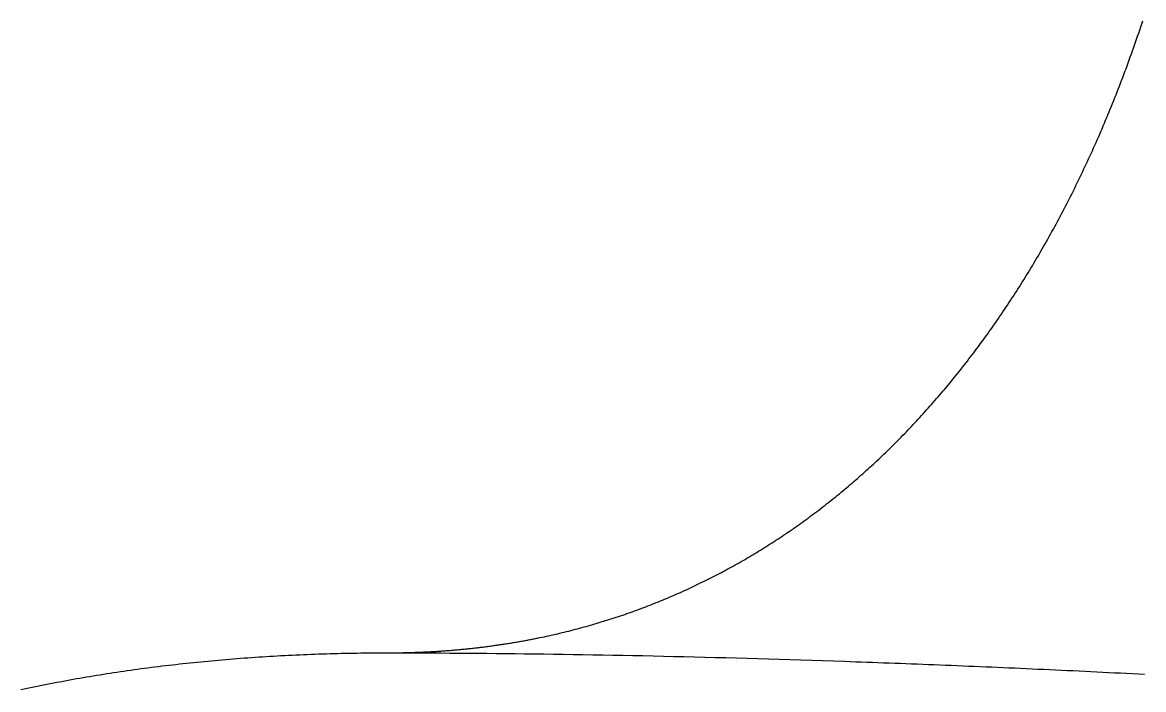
# Model space of a CAD drawing. Extents: x -14 to 314, y -178 to 13.
# Drawn here: x -1.62 to 10.5, y -113.9 to -106.69 of the extents above; entities that cross this region are included whole.
import ezdxf

# ---------------------------------------------------------------- set-up
doc = ezdxf.new("R2010")
doc.units = 0
doc.layers.add('BLACK', color=7, linetype='CONTINUOUS')

msp = doc.modelspace()

# ---------------------------------------------------------------- linework, layer by layer
at = {"layer": 'BLACK', "linetype": 'CONTINUOUS'}
for p, q in [((10.480403, -106.702913), (10.491227, -106.670099)), ((10.4365, -106.833453), (10.447566, -106.800925)), ((10.447566, -106.800925), (10.458572, -106.768326)), ((10.458572, -106.768326), (10.469518, -106.735655)), ((10.469518, -106.735655), (10.480403, -106.702913)), ((10.391639, -106.962841), (10.402944, -106.930603)), ((10.402944, -106.930603), (10.414189, -106.898292)), ((10.414189, -106.898292), (10.425374, -106.865909)), ((10.425374, -106.865909), (10.4365, -106.833453)), ((10.357373, -107.059116), (10.368854, -107.027098)), ((10.368854, -107.027098), (10.380276, -106.995006)), ((10.380276, -106.995006), (10.391639, -106.962841)), ((10.310868, -107.18645), (10.322581, -107.154728)), ((10.322581, -107.154728), (10.334237, -107.122931)), ((10.334237, -107.122931), (10.345834, -107.091061)), ((10.345834, -107.091061), (10.357373, -107.059116)), ((10.263442, -107.312589), (10.275384, -107.281167)), ((10.275384, -107.281167), (10.287269, -107.24967)), ((10.287269, -107.24967), (10.299097, -107.218097)), ((10.299097, -107.218097), (10.310868, -107.18645)), ((10.215107, -107.437522), (10.227275, -107.406403)), ((10.227275, -107.406403), (10.239387, -107.375207)), ((10.239387, -107.375207), (10.251443, -107.343936)), ((10.251443, -107.343936), (10.263442, -107.312589)), ((10.165877, -107.561234), (10.178268, -107.530421)), ((10.178268, -107.530421), (10.190603, -107.499531)), ((10.190603, -107.499531), (10.202883, -107.468565)), ((10.202883, -107.468565), (10.215107, -107.437522)), ((10.115766, -107.683715), (10.128376, -107.653211)), ((10.128376, -107.653211), (10.140931, -107.622629)), ((10.140931, -107.622629), (10.153431, -107.59197)), ((10.153431, -107.59197), (10.165877, -107.561234)), ((10.064785, -107.804952), (10.077611, -107.77476)), ((10.077611, -107.77476), (10.090383, -107.744489)), ((10.090383, -107.744489), (10.103102, -107.714141)), ((10.103102, -107.714141), (10.115766, -107.683715)), ((10.012949, -107.924935), (10.025988, -107.895058)), ((10.025988, -107.895058), (10.038974, -107.865101)), ((10.038974, -107.865101), (10.051906, -107.835066)), ((10.051906, -107.835066), (10.064785, -107.804952)), ((9.960271, -108.043655), (9.973519, -108.014094)), ((9.973519, -108.014094), (9.986714, -107.984454)), ((9.986714, -107.984454), (9.999858, -107.954734)), ((9.999858, -107.954734), (10.012949, -107.924935)), ((9.906762, -108.161103), (9.920216, -108.131861)), ((9.920216, -108.131861), (9.933619, -108.102539)), ((9.933619, -108.102539), (9.946971, -108.073137)), ((9.946971, -108.073137), (9.960271, -108.043655)), ((9.852436, -108.27727), (9.866093, -108.248349)), ((9.866093, -108.248349), (9.8797, -108.219347)), ((9.8797, -108.219347), (9.893256, -108.190265)), ((9.893256, -108.190265), (9.906762, -108.161103)), ((9.797305, -108.392149), (9.811163, -108.36355)), ((9.811163, -108.36355), (9.82497, -108.334871)), ((9.82497, -108.334871), (9.838728, -108.306111)), ((9.838728, -108.306111), (9.852436, -108.27727)), ((9.727279, -108.533924), (9.741382, -108.505732)), ((9.741382, -108.505732), (9.755437, -108.477458)), ((9.755437, -108.477458), (9.769442, -108.449102)), ((9.769442, -108.449102), (9.783398, -108.420666)), ((9.783398, -108.420666), (9.797305, -108.392149)), ((9.670384, -108.645879), (9.68468, -108.618013)), ((9.68468, -108.618013), (9.698928, -108.590065)), ((9.698928, -108.590065), (9.713128, -108.562036)), ((9.713128, -108.562036), (9.727279, -108.533924)), ((9.612724, -108.756526), (9.62721, -108.728987)), ((9.62721, -108.728987), (9.641649, -108.701366)), ((9.641649, -108.701366), (9.65604, -108.673664)), ((9.65604, -108.673664), (9.670384, -108.645879)), ((9.539592, -108.892986), (9.554311, -108.865858)), ((9.554311, -108.865858), (9.568984, -108.838649)), ((9.568984, -108.838649), (9.583611, -108.811357)), ((9.583611, -108.811357), (9.598191, -108.783982)), ((9.598191, -108.783982), (9.612724, -108.756526)), ((9.480255, -109.00067), (9.495158, -108.973873)), ((9.495158, -108.973873), (9.510015, -108.946993)), ((9.510015, -108.946993), (9.524826, -108.920031)), ((9.524826, -108.920031), (9.539592, -108.892986)), ((9.405063, -109.133415), (9.420191, -109.107032)), ((9.420191, -109.107032), (9.435275, -109.080566)), ((9.435275, -109.080566), (9.450313, -109.054016)), ((9.450313, -109.054016), (9.465307, -109.027385)), ((9.465307, -109.027385), (9.480255, -109.00067)), ((9.344108, -109.238119), (9.359413, -109.212068)), ((9.359413, -109.212068), (9.374674, -109.185933)), ((9.374674, -109.185933), (9.389891, -109.159716)), ((9.389891, -109.159716), (9.405063, -109.133415)), ((9.26693, -109.36713), (9.282452, -109.341494)), ((9.282452, -109.341494), (9.297931, -109.315775)), ((9.297931, -109.315775), (9.313367, -109.289973)), ((9.313367, -109.289973), (9.328759, -109.264088)), ((9.328759, -109.264088), (9.344108, -109.238119)), ((9.188677, -109.49406), (9.204412, -109.468841)), ((9.204412, -109.468841), (9.220105, -109.443538)), ((9.220105, -109.443538), (9.235756, -109.418152)), ((9.235756, -109.418152), (9.251364, -109.392683)), ((9.251364, -109.392683), (9.26693, -109.36713)), ((9.10937, -109.618908), (9.125315, -109.594105)), ((9.125315, -109.594105), (9.141218, -109.569219)), ((9.141218, -109.569219), (9.157079, -109.54425)), ((9.157079, -109.54425), (9.172899, -109.519197)), ((9.172899, -109.519197), (9.188677, -109.49406)), ((9.029031, -109.741672), (9.04518, -109.717286)), ((9.04518, -109.717286), (9.061289, -109.692816)), ((9.061289, -109.692816), (9.077357, -109.668264)), ((9.077357, -109.668264), (9.093384, -109.643628)), ((9.093384, -109.643628), (9.10937, -109.618908)), ((8.947677, -109.862351), (8.964028, -109.838382)), ((8.964028, -109.838382), (8.980339, -109.814329)), ((8.980339, -109.814329), (8.99661, -109.790193)), ((8.99661, -109.790193), (9.01284, -109.765974)), ((9.01284, -109.765974), (9.029031, -109.741672)), ((8.865328, -109.980945), (8.881877, -109.957393)), ((8.881877, -109.957393), (8.898386, -109.933757)), ((8.898386, -109.933757), (8.914856, -109.910039)), ((8.914856, -109.910039), (8.931286, -109.886236)), ((8.931286, -109.886236), (8.947677, -109.862351)), ((8.782003, -110.097457), (8.798745, -110.074322)), ((8.798745, -110.074322), (8.815449, -110.051102)), ((8.815449, -110.051102), (8.832114, -110.0278)), ((8.832114, -110.0278), (8.848741, -110.004414)), ((8.848741, -110.004414), (8.865328, -109.980945)), ((8.697719, -110.211889), (8.714652, -110.189169)), ((8.714652, -110.189169), (8.731547, -110.166366)), ((8.731547, -110.166366), (8.748404, -110.14348)), ((8.748404, -110.14348), (8.765222, -110.12051)), ((8.765222, -110.12051), (8.782003, -110.097457)), ((8.595336, -110.346466), (8.612493, -110.324244)), ((8.612493, -110.324244), (8.629613, -110.301939)), ((8.629613, -110.301939), (8.646695, -110.279551)), ((8.646695, -110.279551), (8.663741, -110.25708)), ((8.663741, -110.25708), (8.680749, -110.234526)), ((8.680749, -110.234526), (8.697719, -110.211889)), ((8.509001, -110.456334), (8.526341, -110.434526)), ((8.526341, -110.434526), (8.543645, -110.412635)), ((8.543645, -110.412635), (8.560912, -110.390662)), ((8.560912, -110.390662), (8.578142, -110.368605)), ((8.578142, -110.368605), (8.595336, -110.346466)), ((8.404204, -110.585446), (8.42176, -110.564134)), ((8.42176, -110.564134), (8.43928, -110.542739)), ((8.43928, -110.542739), (8.456764, -110.521261)), ((8.456764, -110.521261), (8.474213, -110.499701)), ((8.474213, -110.499701), (8.491625, -110.478059)), ((8.491625, -110.478059), (8.509001, -110.456334)), ((8.315894, -110.690772), (8.333627, -110.669871)), ((8.333627, -110.669871), (8.351324, -110.648888)), ((8.351324, -110.648888), (8.368986, -110.627823)), ((8.368986, -110.627823), (8.386613, -110.606676)), ((8.386613, -110.606676), (8.404204, -110.585446)), ((8.208769, -110.81445), (8.22671, -110.794042)), ((8.22671, -110.794042), (8.244616, -110.773552)), ((8.244616, -110.773552), (8.262488, -110.75298)), ((8.262488, -110.75298), (8.280325, -110.732326)), ((8.280325, -110.732326), (8.298127, -110.71159)), ((8.298127, -110.71159), (8.315894, -110.690772)), ((8.100407, -110.935181), (8.118552, -110.915263)), ((8.118552, -110.915263), (8.136664, -110.895264)), ((8.136664, -110.895264), (8.154741, -110.875183)), ((8.154741, -110.875183), (8.172785, -110.855021)), ((8.172785, -110.855021), (8.190794, -110.834777)), ((8.190794, -110.834777), (8.208769, -110.81445)), ((7.972451, -111.072324), (7.99083, -111.052976)), ((7.99083, -111.052976), (8.009176, -111.033547)), ((8.009176, -111.033547), (8.027489, -111.014036)), ((8.027489, -111.014036), (8.045769, -110.994445)), ((8.045769, -110.994445), (8.064015, -110.974772)), ((8.064015, -110.974772), (8.082228, -110.955017)), ((8.082228, -110.955017), (8.100407, -110.935181)), ((7.861482, -111.18671), (7.880058, -111.167848)), ((7.880058, -111.167848), (7.898602, -111.148905)), ((7.898602, -111.148905), (7.917114, -111.129881)), ((7.917114, -111.129881), (7.935592, -111.110777)), ((7.935592, -111.110777), (7.954038, -111.091591)), ((7.954038, -111.091591), (7.972451, -111.072324)), ((7.74934, -111.29819), (7.768111, -111.279811)), ((7.768111, -111.279811), (7.786849, -111.261352)), ((7.786849, -111.261352), (7.805556, -111.242812)), ((7.805556, -111.242812), (7.82423, -111.224192)), ((7.82423, -111.224192), (7.842872, -111.205492)), ((7.842872, -111.205492), (7.861482, -111.18671)), ((7.617047, -111.424594), (7.636042, -111.406776)), ((7.636042, -111.406776), (7.655004, -111.388879)), ((7.655004, -111.388879), (7.673935, -111.370901)), ((7.673935, -111.370901), (7.692834, -111.352844)), ((7.692834, -111.352844), (7.711701, -111.334706)), ((7.711701, -111.334706), (7.730536, -111.316488)), ((7.730536, -111.316488), (7.74934, -111.29819)), ((7.483206, -111.547084), (7.50242, -111.529825)), ((7.50242, -111.529825), (7.521603, -111.512485)), ((7.521603, -111.512485), (7.540755, -111.495066)), ((7.540755, -111.495066), (7.559875, -111.477568)), ((7.559875, -111.477568), (7.578964, -111.45999)), ((7.578964, -111.45999), (7.598021, -111.442332)), ((7.598021, -111.442332), (7.617047, -111.424594)), ((7.347838, -111.665685), (7.367269, -111.648979)), ((7.367269, -111.648979), (7.386669, -111.632194)), ((7.386669, -111.632194), (7.406039, -111.615331)), ((7.406039, -111.615331), (7.425377, -111.598388)), ((7.425377, -111.598388), (7.444684, -111.581366)), ((7.444684, -111.581366), (7.463961, -111.564265)), ((7.463961, -111.564265), (7.483206, -111.547084)), ((7.191287, -111.796495), (7.210962, -111.780419)), ((7.210962, -111.780419), (7.230608, -111.764264)), ((7.230608, -111.764264), (7.250223, -111.748031)), ((7.250223, -111.748031), (7.269807, -111.731719)), ((7.269807, -111.731719), (7.289361, -111.715328)), ((7.289361, -111.715328), (7.308884, -111.698859)), ((7.308884, -111.698859), (7.328376, -111.682311)), ((7.328376, -111.682311), (7.347838, -111.665685)), ((7.052708, -111.906839), (7.072596, -111.89131)), ((7.072596, -111.89131), (7.092453, -111.875703)), ((7.092453, -111.875703), (7.11228, -111.860017)), ((7.11228, -111.860017), (7.132077, -111.844254)), ((7.132077, -111.844254), (7.151844, -111.828413)), ((7.151844, -111.828413), (7.171581, -111.812493)), ((7.171581, -111.812493), (7.191287, -111.796495)), ((6.892528, -112.028277), (6.912655, -112.013368)), ((6.912655, -112.013368), (6.932752, -111.998383)), ((6.932752, -111.998383), (6.95282, -111.98332)), ((6.95282, -111.98332), (6.972858, -111.968179)), ((6.972858, -111.968179), (6.992865, -111.952961)), ((6.992865, -111.952961), (7.012843, -111.937665)), ((7.012843, -111.937665), (7.032791, -111.922291)), ((7.032791, -111.922291), (7.052708, -111.906839)), ((6.710041, -112.15898), (6.730437, -112.144765)), ((6.730437, -112.144765), (6.750802, -112.130473)), ((6.750802, -112.130473), (6.771138, -112.116105)), ((6.771138, -112.116105), (6.791444, -112.10166)), ((6.791444, -112.10166), (6.81172, -112.087137)), ((6.81172, -112.087137), (6.831967, -112.072538)), ((6.831967, -112.072538), (6.852183, -112.057861)), ((6.852183, -112.057861), (6.87237, -112.043108)), ((6.87237, -112.043108), (6.892528, -112.028277)), ((6.545816, -112.26994), (6.566447, -112.256337)), ((6.566447, -112.256337), (6.587049, -112.242658)), ((6.587049, -112.242658), (6.607622, -112.228903)), ((6.607622, -112.228903), (6.628165, -112.215072)), ((6.628165, -112.215072), (6.648679, -112.201164)), ((6.648679, -112.201164), (6.669162, -112.187179)), ((6.669162, -112.187179), (6.689617, -112.173118)), ((6.689617, -112.173118), (6.710041, -112.15898)), ((6.358803, -112.388937), (6.3797, -112.376019)), ((6.3797, -112.376019), (6.400568, -112.363025)), ((6.400568, -112.363025), (6.421406, -112.349955)), ((6.421406, -112.349955), (6.442215, -112.336809)), ((6.442215, -112.336809), (6.462994, -112.323588)), ((6.462994, -112.323588), (6.483743, -112.31029)), ((6.483743, -112.31029), (6.504464, -112.296916)), ((6.504464, -112.296916), (6.525154, -112.283466)), ((6.525154, -112.283466), (6.545816, -112.26994)), ((6.148212, -112.513962), (6.169404, -112.501799)), ((6.169404, -112.501799), (6.190566, -112.489561)), ((6.190566, -112.489561), (6.211699, -112.477247)), ((6.211699, -112.477247), (6.232802, -112.464858)), ((6.232802, -112.464858), (6.253876, -112.452393)), ((6.253876, -112.452393), (6.27492, -112.439853)), ((6.27492, -112.439853), (6.295935, -112.427238)), ((6.295935, -112.427238), (6.316921, -112.414547)), ((6.316921, -112.414547), (6.337877, -112.40178)), ((6.337877, -112.40178), (6.358803, -112.388937)), ((5.934671, -112.631464), (5.956158, -112.620051)), ((5.956158, -112.620051), (5.977615, -112.608563)), ((5.977615, -112.608563), (5.999043, -112.597001)), ((5.999043, -112.597001), (6.020442, -112.585363)), ((6.020442, -112.585363), (6.041811, -112.573651)), ((6.041811, -112.573651), (6.06315, -112.561863)), ((6.06315, -112.561863), (6.08446, -112.550001)), ((6.08446, -112.550001), (6.10574, -112.538063)), ((6.10574, -112.538063), (6.126991, -112.52605)), ((6.126991, -112.52605), (6.148212, -112.513962)), ((5.696353, -112.752079), (5.718167, -112.741487)), ((5.718167, -112.741487), (5.739951, -112.73082)), ((5.739951, -112.73082), (5.761706, -112.720079)), ((5.761706, -112.720079), (5.78343, -112.709263)), ((5.78343, -112.709263), (5.805125, -112.698373)), ((5.805125, -112.698373), (5.82679, -112.687408)), ((5.82679, -112.687408), (5.848426, -112.676368)), ((5.848426, -112.676368), (5.870031, -112.665254)), ((5.870031, -112.665254), (5.891607, -112.654066)), ((5.891607, -112.654066), (5.913154, -112.642802)), ((5.913154, -112.642802), (5.934671, -112.631464)), ((5.432249, -112.873395), (5.454423, -112.863694)), ((5.454423, -112.863694), (5.476567, -112.853918)), ((5.476567, -112.853918), (5.498681, -112.844068)), ((5.498681, -112.844068), (5.520764, -112.834144)), ((5.520764, -112.834144), (5.542818, -112.824145)), ((5.542818, -112.824145), (5.564841, -112.814073)), ((5.564841, -112.814073), (5.586835, -112.803926)), ((5.586835, -112.803926), (5.608798, -112.793705)), ((5.608798, -112.793705), (5.630732, -112.78341)), ((5.630732, -112.78341), (5.652636, -112.773041)), ((5.652636, -112.773041), (5.674509, -112.762597)), ((5.674509, -112.762597), (5.696353, -112.752079)), ((5.118621, -113.001454), (5.141222, -112.992787)), ((5.141222, -112.992787), (5.163792, -112.984046)), ((5.163792, -112.984046), (5.186331, -112.975232)), ((5.186331, -112.975232), (5.20884, -112.966344)), ((5.20884, -112.966344), (5.231318, -112.957382)), ((5.231318, -112.957382), (5.253765, -112.948346)), ((5.253765, -112.948346), (5.276182, -112.939236)), ((5.276182, -112.939236), (5.298568, -112.930052)), ((5.298568, -112.930052), (5.320924, -112.920794)), ((5.320924, -112.920794), (5.34325, -112.911462)), ((5.34325, -112.911462), (5.365545, -112.902057)), ((5.365545, -112.902057), (5.38781, -112.892577)), ((5.38781, -112.892577), (5.410045, -112.883023)), ((5.410045, -112.883023), (5.432249, -112.873395)), ((4.77589, -113.122596), (4.798957, -113.115036)), ((4.798957, -113.115036), (4.821994, -113.107403)), ((4.821994, -113.107403), (4.844998, -113.099696)), ((4.844998, -113.099696), (4.867972, -113.091915)), ((4.867972, -113.091915), (4.890913, -113.08406)), ((4.890913, -113.08406), (4.913824, -113.076132)), ((4.913824, -113.076132), (4.936704, -113.06813)), ((4.936704, -113.06813), (4.959552, -113.060053)), ((4.959552, -113.060053), (4.982369, -113.051903)), ((4.982369, -113.051903), (5.005155, -113.04368)), ((5.005155, -113.04368), (5.02791, -113.035382)), ((5.02791, -113.035382), (5.050634, -113.027011)), ((5.050634, -113.027011), (5.073328, -113.018566)), ((5.073328, -113.018566), (5.09599, -113.010047)), ((5.09599, -113.010047), (5.118621, -113.001454)), ((4.378866, -113.239802), (4.402478, -113.233499)), ((4.402478, -113.233499), (4.426057, -113.227123)), ((4.426057, -113.227123), (4.449604, -113.220672)), ((4.449604, -113.220672), (4.473119, -113.214147)), ((4.473119, -113.214147), (4.496601, -113.207548)), ((4.496601, -113.207548), (4.520051, -113.200875)), ((4.520051, -113.200875), (4.543469, -113.194129)), ((4.543469, -113.194129), (4.566855, -113.187308)), ((4.566855, -113.187308), (4.590208, -113.180413)), ((4.590208, -113.180413), (4.61353, -113.173445)), ((4.61353, -113.173445), (4.63682, -113.166402)), ((4.63682, -113.166402), (4.660077, -113.159286)), ((4.660077, -113.159286), (4.683303, -113.152095)), ((4.683303, -113.152095), (4.706497, -113.144831)), ((4.706497, -113.144831), (4.72966, -113.137493)), ((4.72966, -113.137493), (4.752791, -113.130082)), ((4.752791, -113.130082), (4.77589, -113.122596)), ((3.851041, -113.359658), (3.863218, -113.357335)), ((3.863218, -113.357335), (3.875386, -113.354993)), ((3.875386, -113.354993), (3.887546, -113.352633)), ((3.887546, -113.352633), (3.899696, -113.350254)), ((3.899696, -113.350254), (3.911839, -113.347856)), ((3.911839, -113.347856), (3.923972, -113.345439)), ((3.923972, -113.345439), (3.936099, -113.343004)), ((3.936099, -113.343004), (3.948215, -113.34055)), ((3.948215, -113.34055), (3.972424, -113.335586)), ((3.972424, -113.335586), (3.996599, -113.330547)), ((3.996599, -113.330547), (4.02074, -113.325434)), ((4.02074, -113.325434), (4.044848, -113.320246)), ((4.044848, -113.320246), (4.068922, -113.314983)), ((4.068922, -113.314983), (4.092963, -113.309646)), ((4.092963, -113.309646), (4.11697, -113.304235)), ((4.11697, -113.304235), (4.140944, -113.298749)), ((4.140944, -113.298749), (4.164885, -113.293188)), ((4.164885, -113.293188), (4.188792, -113.287554)), ((4.188792, -113.287554), (4.212667, -113.281845)), ((4.212667, -113.281845), (4.236508, -113.276061)), ((4.236508, -113.276061), (4.260316, -113.270204)), ((4.260316, -113.270204), (4.284092, -113.264272)), ((4.284092, -113.264272), (4.307834, -113.258265)), ((4.307834, -113.258265), (4.331544, -113.252185)), ((4.331544, -113.252185), (4.355221, -113.246031)), ((4.355221, -113.246031), (4.378866, -113.239802)), ((2.925633, -113.479067), (2.938468, -113.478152)), ((2.938468, -113.478152), (2.951293, -113.477218)), ((2.951293, -113.477218), (2.96411, -113.476264)), ((2.96411, -113.476264), (2.976917, -113.47529)), ((2.976917, -113.47529), (2.989715, -113.474298)), ((2.989715, -113.474298), (3.002504, -113.473286)), ((3.002504, -113.473286), (3.015283, -113.472254)), ((3.015283, -113.472254), (3.028053, -113.471204)), ((3.028053, -113.471204), (3.040815, -113.470134)), ((3.040815, -113.470134), (3.053566, -113.469045)), ((3.053566, -113.469045), (3.066309, -113.467936)), ((3.066309, -113.467936), (3.079042, -113.466809)), ((3.079042, -113.466809), (3.091767, -113.465662)), ((3.091767, -113.465662), (3.104482, -113.464495)), ((3.104482, -113.464495), (3.117188, -113.46331)), ((3.117188, -113.46331), (3.129885, -113.462105)), ((3.129885, -113.462105), (3.142573, -113.460881)), ((3.142573, -113.460881), (3.155251, -113.459638)), ((3.155251, -113.459638), (3.167921, -113.458376)), ((3.167921, -113.458376), (3.180581, -113.457094)), ((3.180581, -113.457094), (3.193233, -113.455794)), ((3.193233, -113.455794), (3.205875, -113.454474)), ((3.205875, -113.454474), (3.218509, -113.453135)), ((3.218509, -113.453135), (3.231133, -113.451777)), ((3.231133, -113.451777), (3.243748, -113.450399)), ((3.243748, -113.450399), (3.256354, -113.449003)), ((3.256354, -113.449003), (3.268952, -113.447587)), ((3.268952, -113.447587), (3.281539, -113.446153)), ((3.281539, -113.446153), (3.294119, -113.444699)), ((3.294119, -113.444699), (3.306689, -113.443226)), ((3.306689, -113.443226), (3.31925, -113.441734)), ((3.31925, -113.441734), (3.331802, -113.440223)), ((3.331802, -113.440223), (3.344346, -113.438693)), ((3.344346, -113.438693), (3.35688, -113.437144)), ((3.35688, -113.437144), (3.369406, -113.435576)), ((3.369406, -113.435576), (3.381922, -113.433989)), ((3.381922, -113.433989), (3.39443, -113.432383)), ((3.39443, -113.432383), (3.406928, -113.430758)), ((3.406928, -113.430758), (3.419419, -113.429113)), ((3.419419, -113.429113), (3.431899, -113.42745)), ((3.431899, -113.42745), (3.444372, -113.425768)), ((3.444372, -113.425768), (3.456834, -113.424067)), ((3.456834, -113.424067), (3.469289, -113.422347)), ((3.469289, -113.422347), (3.481734, -113.420608)), ((3.481734, -113.420608), (3.494171, -113.41885)), ((3.494171, -113.41885), (3.506599, -113.417073)), ((3.506599, -113.417073), (3.519018, -113.415277)), ((3.519018, -113.415277), (3.531428, -113.413462)), ((3.531428, -113.413462), (3.54383, -113.411628)), ((3.54383, -113.411628), (3.556223, -113.409776)), ((3.556223, -113.409776), (3.568607, -113.407904)), ((3.568607, -113.407904), (3.580982, -113.406014)), ((3.580982, -113.406014), (3.593349, -113.404104)), ((3.593349, -113.404104), (3.605706, -113.402176)), ((3.605706, -113.402176), (3.618055, -113.400229)), ((3.618055, -113.400229), (3.630395, -113.398263)), ((3.630395, -113.398263), (3.642727, -113.396278)), ((3.642727, -113.396278), (3.65505, -113.394274)), ((3.65505, -113.394274), (3.667364, -113.392252)), ((3.667364, -113.392252), (3.679669, -113.390211)), ((3.679669, -113.390211), (3.691967, -113.38815)), ((3.691967, -113.38815), (3.704254, -113.386071)), ((3.704254, -113.386071), (3.716535, -113.383974)), ((3.716535, -113.383974), (3.728805, -113.381857)), ((3.728805, -113.381857), (3.741068, -113.379722)), ((3.741068, -113.379722), (3.753321, -113.377567)), ((3.753321, -113.377567), (3.765567, -113.375394)), ((3.765567, -113.375394), (3.777802, -113.373203)), ((3.777802, -113.373203), (3.790031, -113.370992)), ((3.790031, -113.370992), (3.802249, -113.368763)), ((3.802249, -113.368763), (3.814461, -113.366515)), ((3.814461, -113.366515), (3.826662, -113.364248)), ((3.826662, -113.364248), (3.838857, -113.361962)), ((3.838857, -113.361962), (3.851041, -113.359658)), ((0.227756, -113.603822), (0.266256, -113.599912)), ((0.266256, -113.599912), (0.30483, -113.596076)), ((0.30483, -113.596076), (0.34348, -113.592313)), ((0.34348, -113.592313), (0.382205, -113.588623)), ((0.382205, -113.588623), (0.421005, -113.585005)), ((0.421005, -113.585005), (0.45988, -113.581462)), ((0.45988, -113.581462), (0.498832, -113.577991)), ((0.498832, -113.577991), (0.537859, -113.574595)), ((0.537859, -113.574595), (0.576963, -113.571272)), ((0.576963, -113.571272), (0.616143, -113.568022)), ((0.616143, -113.568022), (0.6554, -113.564847)), ((0.6554, -113.564847), (0.694733, -113.561746)), ((0.694733, -113.561746), (0.734144, -113.558719)), ((0.734144, -113.558719), (0.773631, -113.555766)), ((0.773631, -113.555766), (0.813196, -113.552888)), ((0.813196, -113.552888), (0.852838, -113.550084)), ((0.852838, -113.550084), (0.892558, -113.547355)), ((0.892558, -113.547355), (0.932356, -113.544701)), ((0.932356, -113.544701), (0.972231, -113.542122)), ((0.972231, -113.542122), (1.012186, -113.539618)), ((1.012186, -113.539618), (1.052218, -113.53719)), ((1.052218, -113.53719), (1.092329, -113.534836)), ((1.092329, -113.534836), (1.13252, -113.532559)), ((1.13252, -113.532559), (1.172789, -113.530357)), ((1.172789, -113.530357), (1.213137, -113.52823)), ((1.213137, -113.52823), (1.253565, -113.52618)), ((1.253565, -113.52618), (1.294072, -113.524206)), ((1.294072, -113.524206), (1.334659, -113.522308)), ((1.334659, -113.522308), (1.375326, -113.520486)), ((1.375326, -113.520486), (1.416074, -113.518741)), ((1.416074, -113.518741), (1.456902, -113.517073)), ((1.456902, -113.517073), (1.49781, -113.515481)), ((1.49781, -113.515481), (1.538799, -113.513966)), ((1.538799, -113.513966), (1.579869, -113.512529)), ((1.579869, -113.512529), (1.62102, -113.511168)), ((1.62102, -113.511168), (1.662253, -113.509885)), ((1.662253, -113.509885), (1.703567, -113.50868)), ((1.703567, -113.50868), (1.744963, -113.507552)), ((1.744963, -113.507552), (1.786441, -113.506502)), ((1.786441, -113.506502), (1.828001, -113.50553)), ((1.828001, -113.50553), (1.869644, -113.504636)), ((1.869644, -113.504636), (1.911369, -113.50382)), ((1.911369, -113.50382), (1.953176, -113.503083)), ((1.953176, -113.503083), (1.995067, -113.502424)), ((1.995067, -113.502424), (2.037041, -113.501844)), ((2.037041, -113.501844), (2.079098, -113.501343)), ((2.079098, -113.501343), (2.121239, -113.500921)), ((2.121239, -113.500921), (2.163463, -113.500578)), ((2.163463, -113.500578), (2.205772, -113.500314)), ((2.205772, -113.500314), (2.248164, -113.50013)), ((2.248164, -113.50013), (2.290641, -113.500026)), ((2.290641, -113.500026), (2.325, -113.5)), ((2.325, -113.5), (2.338274, -113.49999)), ((2.325, -113.5), (2.419605, -113.50004)), ((2.338274, -113.49999), (2.351538, -113.49996)), ((2.351538, -113.49996), (2.364792, -113.49991)), ((2.364792, -113.49991), (2.378037, -113.49984)), ((2.378037, -113.49984), (2.391272, -113.49975)), ((2.391272, -113.49975), (2.404497, -113.499641)), ((2.404497, -113.499641), (2.417712, -113.499511)), ((2.417712, -113.499511), (2.430918, -113.499361)), ((2.419605, -113.50004), (2.514826, -113.50016)), ((2.430918, -113.499361), (2.444113, -113.499192)), ((2.444113, -113.499192), (2.4573, -113.499002)), ((2.4573, -113.499002), (2.470476, -113.498793)), ((2.470476, -113.498793), (2.483643, -113.498564)), ((2.483643, -113.498564), (2.4968, -113.498315)), ((2.4968, -113.498315), (2.509947, -113.498047)), ((2.509947, -113.498047), (2.523085, -113.497758)), ((2.514826, -113.50016), (2.610659, -113.500362)), ((2.523085, -113.497758), (2.536213, -113.49745)), ((2.536213, -113.49745), (2.549332, -113.497122)), ((2.549332, -113.497122), (2.562441, -113.496774)), ((2.562441, -113.496774), (2.57554, -113.496407)), ((2.57554, -113.496407), (2.58863, -113.496019)), ((2.58863, -113.496019), (2.60171, -113.495612)), ((2.60171, -113.495612), (2.614781, -113.495186)), ((2.610659, -113.500362), (2.707103, -113.500644)), ((2.614781, -113.495186), (2.627842, -113.494739)), ((2.627842, -113.494739), (2.640893, -113.494273)), ((2.640893, -113.494273), (2.653935, -113.493787)), ((2.653935, -113.493787), (2.666967, -113.493282)), ((2.666967, -113.493282), (2.67999, -113.492757)), ((2.67999, -113.492757), (2.693004, -113.492212)), ((2.693004, -113.492212), (2.706008, -113.491648)), ((2.706008, -113.491648), (2.719002, -113.491064)), ((2.707103, -113.500644), (2.804155, -113.501009)), ((2.719002, -113.491064), (2.731987, -113.490461)), ((2.731987, -113.490461), (2.744962, -113.489838)), ((2.744962, -113.489838), (2.757929, -113.489195)), ((2.757929, -113.489195), (2.770885, -113.488533)), ((2.770885, -113.488533), (2.783833, -113.487851)), ((2.783833, -113.487851), (2.79677, -113.48715)), ((2.79677, -113.48715), (2.809699, -113.48643)), ((2.804155, -113.501009), (2.901812, -113.501456)), ((2.809699, -113.48643), (2.822618, -113.485689)), ((2.822618, -113.485689), (2.835527, -113.48493)), ((2.835527, -113.48493), (2.848427, -113.484151)), ((2.848427, -113.484151), (2.861318, -113.483352)), ((2.861318, -113.483352), (2.8742, -113.482534)), ((2.8742, -113.482534), (2.887072, -113.481696)), ((2.887072, -113.481696), (2.899935, -113.480839)), ((2.899935, -113.480839), (2.912789, -113.479963)), ((2.901812, -113.501456), (3.000073, -113.501986)), ((2.912789, -113.479963), (2.925633, -113.479067)), ((3.000073, -113.501986), (3.098933, -113.502599)), ((3.098933, -113.502599), (3.198392, -113.503296)), ((3.198392, -113.503296), (3.298445, -113.504078)), ((3.298445, -113.504078), (3.399091, -113.504944)), ((3.399091, -113.504944), (3.500325, -113.505895)), ((3.500325, -113.505895), (3.602146, -113.506932)), ((3.602146, -113.506932), (3.70455, -113.508055)), ((3.70455, -113.508055), (3.807534, -113.509264)), ((3.807534, -113.509264), (3.911095, -113.510561)), ((3.911095, -113.510561), (4.015229, -113.511945)), ((4.015229, -113.511945), (4.119934, -113.513416)), ((4.119934, -113.513416), (4.225206, -113.514975)), ((4.225206, -113.514975), (4.331042, -113.516623)), ((4.331042, -113.516623), (4.437437, -113.51836)), ((4.437437, -113.51836), (4.544389, -113.520186)), ((4.544389, -113.520186), (4.651895, -113.522102)), ((4.651895, -113.522102), (4.759949, -113.524108)), ((4.759949, -113.524108), (4.868549, -113.526203)), ((4.868549, -113.526203), (4.977691, -113.52839)), ((4.977691, -113.52839), (5.087371, -113.530667)), ((5.087371, -113.530667), (5.197586, -113.533036)), ((5.197586, -113.533036), (5.30833, -113.535496)), ((5.30833, -113.535496), (5.419601, -113.538048)), ((5.419601, -113.538048), (5.531395, -113.540692)), ((5.531395, -113.540692), (5.643706, -113.543428)), ((5.643706, -113.543428), (5.756532, -113.546257)), ((5.756532, -113.546257), (5.869868, -113.549179)), ((5.869868, -113.549179), (5.98371, -113.552194)), ((5.98371, -113.552194), (6.098053, -113.555303)), ((6.098053, -113.555303), (6.212894, -113.558505)), ((6.212894, -113.558505), (6.328227, -113.561801)), ((6.328227, -113.561801), (6.44405, -113.565192)), ((6.44405, -113.565192), (6.560356, -113.568676)), ((6.560356, -113.568676), (6.677142, -113.572256)), ((6.677142, -113.572256), (6.794404, -113.57593)), ((6.794404, -113.57593), (6.912137, -113.579698)), ((6.912137, -113.579698), (7.030335, -113.583562)), ((7.030335, -113.583562), (7.148996, -113.587521)), ((7.148996, -113.587521), (7.268113, -113.591576)), ((7.268113, -113.591576), (7.387684, -113.595726)), ((7.387684, -113.595726), (7.447643, -113.597837)), ((7.447643, -113.597837), (7.507702, -113.599972)), ((7.507702, -113.599972), (7.567883, -113.602131)), ((-0.710935, -113.724881), (-0.674248, -113.719188)), ((-0.674248, -113.719188), (-0.63749, -113.713565)), ((-0.63749, -113.713565), (-0.600662, -113.708013)), ((-0.600662, -113.708013), (-0.563764, -113.70253)), ((-0.563764, -113.70253), (-0.526794, -113.697119)), ((-0.526794, -113.697119), (-0.489754, -113.691777)), ((-0.489754, -113.691777), (-0.452642, -113.686506)), ((-0.452642, -113.686506), (-0.415459, -113.681306)), ((-0.415459, -113.681306), (-0.378204, -113.676176)), ((-0.378204, -113.676176), (-0.340877, -113.671118)), ((-0.340877, -113.671118), (-0.303479, -113.66613)), ((-0.303479, -113.66613), (-0.266008, -113.661214)), ((-0.266008, -113.661214), (-0.228465, -113.656369)), ((-0.228465, -113.656369), (-0.19085, -113.651595)), ((-0.19085, -113.651595), (-0.153161, -113.646892)), ((-0.153161, -113.646892), (-0.115401, -113.642261)), ((-0.115401, -113.642261), (-0.077567, -113.637702)), ((-0.077567, -113.637702), (-0.039659, -113.633215)), ((-0.039659, -113.633215), (-0.001679, -113.628799)), ((-0.001679, -113.628799), (0.036375, -113.624455)), ((0.036375, -113.624455), (0.074503, -113.620184)), ((0.074503, -113.620184), (0.112705, -113.615985)), ((0.112705, -113.615985), (0.150981, -113.611858)), ((0.150981, -113.611858), (0.189332, -113.607803)), ((0.189332, -113.607803), (0.227756, -113.603822)), ((7.567883, -113.602131), (7.628163, -113.604314)), ((7.628163, -113.604314), (7.688563, -113.606521)), ((7.688563, -113.606521), (7.749062, -113.608751)), ((7.749062, -113.608751), (7.80968, -113.611006)), ((7.80968, -113.611006), (7.870395, -113.613285)), ((7.870395, -113.613285), (7.931228, -113.615588)), ((7.931228, -113.615588), (7.992157, -113.617915)), ((7.992157, -113.617915), (8.053202, -113.620266)), ((8.053202, -113.620266), (8.114344, -113.622641)), ((8.114344, -113.622641), (8.175598, -113.625041)), ((8.175598, -113.625041), (8.236949, -113.627464)), ((8.236949, -113.627464), (8.298411, -113.629912)), ((8.298411, -113.629912), (8.359969, -113.632383)), ((8.359969, -113.632383), (8.421636, -113.634879)), ((8.421636, -113.634879), (8.483399, -113.637399)), ((8.483399, -113.637399), (8.545269, -113.639943)), ((8.545269, -113.639943), (8.607233, -113.642511)), ((8.607233, -113.642511), (8.669303, -113.645103)), ((8.669303, -113.645103), (8.731467, -113.64772)), ((8.731467, -113.64772), (8.793735, -113.650361)), ((8.793735, -113.650361), (8.856096, -113.653026)), ((8.856096, -113.653026), (8.91856, -113.655715)), ((8.91856, -113.655715), (8.981116, -113.658428)), ((8.981116, -113.658428), (9.043772, -113.661166)), ((9.043772, -113.661166), (9.10652, -113.663928)), ((9.10652, -113.663928), (9.169366, -113.666714)), ((9.169366, -113.666714), (9.232305, -113.669524)), ((9.232305, -113.669524), (9.295339, -113.672358)), ((9.295339, -113.672358), (9.358464, -113.675217)), ((9.358464, -113.675217), (9.421684, -113.6781)), ((9.421684, -113.6781), (9.484994, -113.681007)), ((9.484994, -113.681007), (9.548397, -113.683938)), ((9.548397, -113.683938), (9.611889, -113.686894)), ((9.611889, -113.686894), (9.675472, -113.689874)), ((9.675472, -113.689874), (9.739145, -113.692878)), ((9.739145, -113.692878), (9.802906, -113.695906)), ((9.802906, -113.695906), (9.866756, -113.698959)), ((9.866756, -113.698959), (9.930692, -113.702035)), ((9.930692, -113.702035), (9.994717, -113.705136)), ((9.994717, -113.705136), (10.058826, -113.708261)), ((10.058826, -113.708261), (10.123023, -113.711411)), ((10.123023, -113.711411), (10.187302, -113.714584)), ((10.187302, -113.714584), (10.251669, -113.717782)), ((10.251669, -113.717782), (10.316117, -113.721004)), ((10.316117, -113.721004), (10.380651, -113.72425)), ((-1.394858, -113.846227), (-1.359475, -113.839221)), ((-1.359475, -113.839221), (-1.324024, -113.832284)), ((-1.324024, -113.832284), (-1.288506, -113.825415)), ((-1.288506, -113.825415), (-1.25292, -113.818614)), ((-1.25292, -113.818614), (-1.217267, -113.811882)), ((-1.217267, -113.811882), (-1.181546, -113.805218)), ((-1.181546, -113.805218), (-1.145758, -113.798624)), ((-1.145758, -113.798624), (-1.109901, -113.792098)), ((-1.109901, -113.792098), (-1.073976, -113.785641)), ((-1.073976, -113.785641), (-1.037983, -113.779253)), ((-1.037983, -113.779253), (-1.001921, -113.772934)), ((-1.001921, -113.772934), (-0.96579, -113.766684)), ((-0.96579, -113.766684), (-0.92959, -113.760503)), ((-0.92959, -113.760503), (-0.893321, -113.754392)), ((-0.893321, -113.754392), (-0.856983, -113.748351)), ((-0.856983, -113.748351), (-0.820576, -113.742379)), ((-0.820576, -113.742379), (-0.784099, -113.736476)), ((-0.784099, -113.736476), (-0.747552, -113.730644)), ((-0.747552, -113.730644), (-0.710935, -113.724881)), ((10.380651, -113.72425), (10.445264, -113.727521)), ((10.445264, -113.727521), (10.509963, -113.730815)), ((-1.640682, -113.897173), (-1.605763, -113.889692)), ((-1.605763, -113.889692), (-1.570778, -113.882278)), ((-1.570778, -113.882278), (-1.535727, -113.874932)), ((-1.535727, -113.874932), (-1.500609, -113.867654)), ((-1.500609, -113.867654), (-1.465426, -113.860443)), ((-1.465426, -113.860443), (-1.430175, -113.853301)), ((-1.430175, -113.853301), (-1.394858, -113.846227))]:
    msp.add_line(p, q, dxfattribs=at)

doc.saveas('drawing.dxf')
